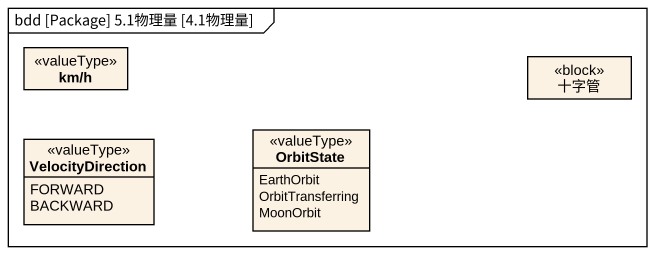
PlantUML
@startuml
mainframe bdd [Package] 5.1物理量 [4.1物理量]
hide circle
hide empty members
class "km/h" as km_h <<valueType>>
class 十字管 <<block>>
enum OrbitState <<valueType>> {
  EarthOrbit
  OrbitTransferring
  MoonOrbit
}
enum VelocityDirection <<valueType>> {
  FORWARD
  BACKWARD
}
@enduml
